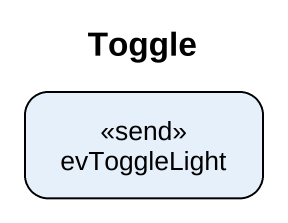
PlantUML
@startuml
title Toggle
hide empty description
state evToggleLight <<send>>
@enduml
